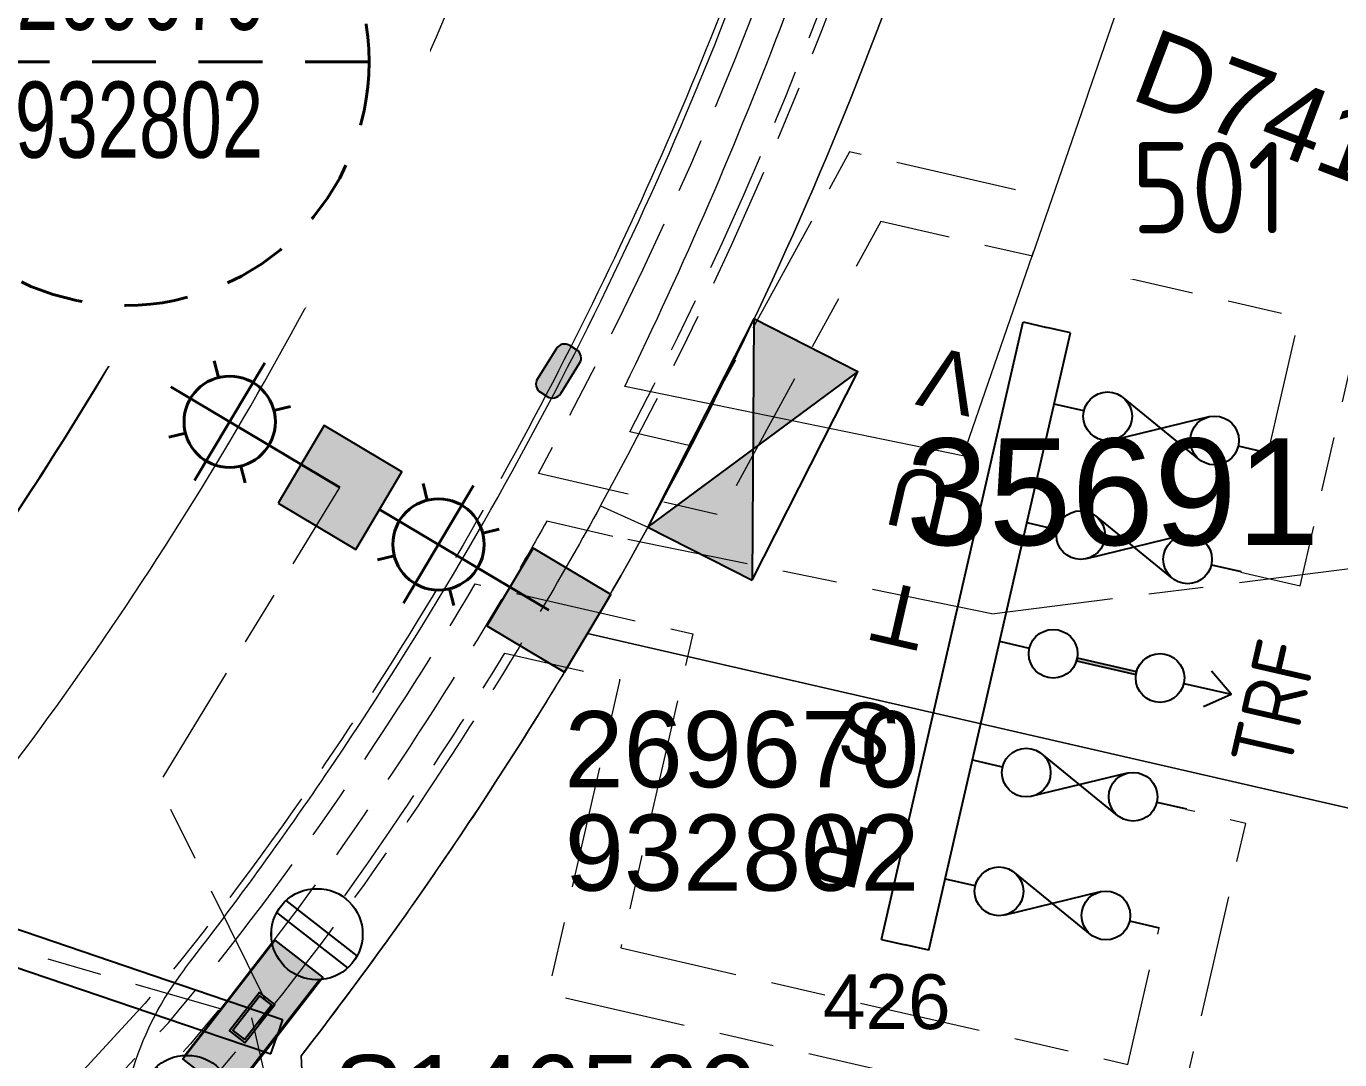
# Model space of a CAD drawing. Header units: metres. Extents: x 286940 to 288014, y 6148948 to 6150082.
# Drawn here: x 287430.56 to 287473.71, y 6149595.61 to 6149629.54 of the extents above; entities that cross this region are included whole.
import ezdxf
from ezdxf.enums import TextEntityAlignment as Align

# ---------------------------------------------------------------- set-up
doc = ezdxf.new("R2010")
doc.units = ezdxf.units.M
for name, pattern in [('Cable Exist UG', [8.2, 4, -1.2, 1.8, -1.2]), ('Dash', [5, 3, -2]), ('IE Trench LV', [6.5, 5, -1.5])]:
    doc.linetypes.add(name, pattern=pattern)
doc.layers.get('0').update_dxf_attribs({"color": 6})
for name, color, linetype, lineweight in [('_User Kerbs', 2, 'Continuous', 5), ('_User Stage 5 Trench', 255, 'Continuous', 5), ('Cadastre Roads_SP_NEW', 251, 'Continuous', 5)]:
    doc.layers.add(name, color=color, linetype=linetype, lineweight=lineweight)
for name, color, linetype in [('_User Miscellaneous10', 7, 'Continuous'), ('_User Miscellaneous12', 7, 'Continuous'), ('_User Stage 5 HV', 7, 'Continuous'), ('_User Stage 5 Lots', 7, 'Continuous'), ('_User Stage 5 LV', 7, 'Continuous'), ('_User Stage 6 HV', 7, 'Continuous'), ('Equip_HV_NEW', 2, 'Continuous'), ('Equip_LV_EXT', 7, 'Continuous'), ('Equip_SP_HV_NEW', 2, 'Continuous'), ('Equip_SP_SL_EXT', 7, 'Continuous'), ('Notes_HV_MISC', 7, 'Continuous'), ('Notes_LV_MISC', 7, 'Continuous'), ('Notes_SL_MISC', 7, 'Continuous'), ('Panels_LV_SL_NEW', 2, 'Continuous'), ('Sub_LV_EXT', 7, 'Continuous'), ('Sub_SP_EXT', 7, 'Continuous'), ('SupportsUG_SP_LV_SL_EXT', 7, 'Continuous'), ('UG_Details_SP_MISC', 7, 'Continuous')]:
    doc.layers.add(name, color=color, linetype=linetype)
doc.styles.add('ARIAL', font='arial.ttf', dxfattribs={"height": 2})
doc.styles.add('COLUMN_LABEL', font='arial.ttf')
doc.styles.add('iecARIAL', font='arial.ttf', dxfattribs={"height": 2})
doc.styles.add('IESYMBOL1', font='isocp.shx')
doc.styles.add('LotNum', font='isocp.shx', dxfattribs={"height": 1.8})
doc.styles.add('POLE_LABEL', font='arial.ttf')
doc.styles.get("Standard").update_dxf_attribs({"font": 'arial.ttf'})
doc.styles.add('SWG_LABEL', font='arial.ttf')
doc.styles.add('SWITCH_LABEL', font='arial.ttf', dxfattribs={"height": 2.5})
doc.linetypes.add('Cable New UG', pattern='A,7,-0.25,["x",Standard,S=2,R=0,X=0.2,Y=-0.8],-2.1', length=9.35)
doc.linetypes.add('IE Trench HV', pattern='A,7,-0.2,["/",Standard,S=3,R=0,X=0.6,Y=-1.4],-2.5', length=9.7)

# ---------------------------------------------------------------- blocks, each defined once
blk = doc.blocks.new('*U91')
for tag, height, flags, p in [('ASSET_NUM', 2.5, 8, (2, 4)), ('STREET_CODE', 0.2, 9, (1.5, 2)), ('OWNED_BY', 0.2, 9, (1.5, 1.8)), ('OPERATED_BY', 0.2, 9, (1.5, 1.6)), ('MAINTAINED_BY', 0.2, 9, (1.5, 1.4))]:
    blk.add_attdef(tag, text='', height=height, dxfattribs=dict(flags=flags)).set_placement(p, align=Align.MIDDLE_LEFT)
blk.add_wipeout([(-2.475, 0.99), (2.475, 0.99), (2.475, -0.99), (-2.475, -0.99)])
at = {"lineweight": -3}
blk.add_lwpolyline([(-2.475, 0.99), (2.475, 0.99), (2.475, -0.99), (-2.475, -0.99)], close=True, dxfattribs=at)
for tag, flags, p in [('STATE', 9, (1.5, 1.2)), ('SUPPORT_TYPE', 9, (1.5, 1)), ('USAGE', 9, (1.5, 0.8)), ('LEGEND', 9, (1.5, 0.6)), ('PARENT', 9, (1.5, 0.4)), ('SUBURB', 9, (1.5, 0.2)), ('STREETNAME', 9, (1.5, 0)), ('LOCATION', 9, (1.5, -0.2)), ('NOTES', 9, (1.5, -0.4)), ('Z', 1, (1.5, -0.6))]:
    blk.add_attdef(tag, text='', height=0.2, dxfattribs=dict(flags=flags)).set_placement(p, align=Align.MIDDLE_LEFT)
blk = doc.blocks.new('*U89')
for tag, p, flags in [('NO_PHASES', (0.881, -2.099), 9), ('CONSTRUCTED_VOLTAGE', (0.889, -2.374), 9), ('ACTUAL_STATUS', (0.903, -2.609), 9), ('OPERATED_BY', (0.865, -3.08), 9), ('MAINTAINED_BY', (0.889, -2.845), 9), ('ORIENTATION', (0.871, -3.617), 9), ('OWNED_BY', (0.879, -3.371), 9), ('USAGE', (0.883, -3.864), 9), ('NOTES', (0.883, -4.064), 1), ('STATE', (0.863, -4.313), 9), ('SWITCH_TYPE', (0.863, -4.557), 9), ('LEGEND', (0.874, -4.819), 9), ('Z', (0.874, -5.059), 9)]:
    blk.add_attdef(tag, p, '', height=0.2, dxfattribs=dict(flags=flags))
blk.add_wipeout([(-1.056, 1.057), (-1.18, 0.916), (-1.286, 0.761), (-1.371, 0.594), (-1.435, 0.417), (-1.476, 0.234), (-1.493, 0.047), (-1.487, -0.14), (-1.458, -0.326), (-1.406, -0.506), (-1.331, -0.678), (-1.236, -0.839), (-1.121, -0.988), (-0.988, -1.12), (-0.84, -1.235), (-0.679, -1.331), (-0.506, -1.406), (-0.326, -1.458), (-0.141, -1.487), (0.047, -1.493), (0.233, -1.476), (0.416, -1.435), (0.593, -1.371), (0.76, -1.286), (0.915, -1.181), (1.056, -1.057), (1.18, -0.916), (1.286, -0.761), (1.371, -0.594), (1.435, -0.417), (1.476, -0.234), (1.493, -0.047), (1.487, 0.14), (1.458, 0.326), (1.406, 0.506), (1.331, 0.678), (1.236, 0.839), (1.121, 0.988), (0.988, 1.12), (0.84, 1.235), (0.679, 1.331), (0.506, 1.406), (0.326, 1.458), (0.141, 1.487), (-0.047, 1.493), (-0.233, 1.476), (-0.416, 1.435), (-0.593, 1.371), (-0.76, 1.286), (-0.915, 1.181)])
for p, q in [((-0.25, -1.479), (-0.25, 1.479)), ((0.25, -1.479), (0.25, 1.479))]:
    blk.add_line(p, q)
blk.add_circle((0, 0), 1.5)
at = {"flags": 9}
blk.add_attdef('TYPE', text='', height=0.2, dxfattribs=at).set_placement((0.881, -1.447), align=Align.MIDDLE_LEFT)
blk.add_attdef('OPERATING_VOLTAGE', (0.891, -1.822), '', height=0.2, dxfattribs=at)
blk = doc.blocks.new('PANEL_NEW')
at = {"layer": 'Panels_LV_SL_NEW'}
h = blk.add_hatch(color=256, dxfattribs=at)
h.paths.add_polyline_path([(-0.8, -0.32), (0.8, -0.32), (0.8, 0.32), (-0.8, 0.32)])
h.paths.add_polyline_path([(-0.72, 0.24), (0.72, 0.24), (0.72, -0.24), (-0.72, -0.24)], flags=16)
for points in [[(-0.8, -0.32), (0.8, -0.32), (0.8, 0.32), (-0.8, 0.32)], [(-0.72, -0.24), (0.72, -0.24), (0.72, 0.24), (-0.72, 0.24)]]:
    blk.add_lwpolyline(points, close=True)
blk.add_attdef('PARENT', (1.516, -2.434), '', height=2.5, rotation=90)
for tag, flags, p in [('CONNECTOR_TYPE', 9, (1.5, 0)), ('CONSTRUCTED_VOLTAGE', 9, (1.5, -0.2)), ('NO_PHASES', 9, (1.5, -0.4)), ('OPERATING_VOLTAGE', 9, (1.5, -0.6)), ('ORIENTATION', 9, (1.5, -0.8)), ('OWNED_BY', 9, (1.5, -1)), ('OPERATED_BY', 9, (1.5, -1.2)), ('STATE', 9, (1.5, -1.6)), ('USAGE', 9, (1.5, -1.8)), ('MAINTAINED_BY', 9, (1.5, -1.4)), ('Z', 1, (1.5, -2.2)), ('NOTES', 9, (1.5, -2))]:
    blk.add_attdef(tag, text='', height=0.2, dxfattribs=dict(flags=flags)).set_placement(p, align=Align.MIDDLE_LEFT)
blk = doc.blocks.new('*U39')
blk.add_blockref('*U91', (0, 2.01))
for tag, flags, p in [('STREET_CODE', 9, (1.5, 0)), ('OWNED_BY', 9, (1.5, -0.2)), ('OPERATED_BY', 9, (1.5, -0.4)), ('STATE', 9, (1.5, -0.8)), ('MAINTAINED_BY', 9, (1.5, -0.6)), ('SUPPORT_TYPE', 9, (1.5, -1)), ('USAGE', 9, (1.5, -1.2)), ('SUBURB', 9, (1.5, -1.8)), ('LEGEND', 9, (1.5, -1.4)), ('PARENT', 9, (1.5, -1.6)), ('STREETNAME', 9, (1.5, -2)), ('LOCATION', 9, (1.5, -2.2)), ('Z', 1, (1.5, -2.6)), ('NOTES', 9, (1.5, -2.4))]:
    blk.add_attdef(tag, text='', height=0.2, dxfattribs=dict(flags=flags)).set_placement(p, align=Align.MIDDLE_LEFT)
for name, p in [('*U89', (-3.471, 2.024)), ('*U89', (3.471, 2.01)), ('PANEL_NEW', (0, 2.01))]:
    blk.add_blockref(name, p)
at = {"flags": 8}
blk.add_attdef('ASSET_NUM', text='', height=2.5, dxfattribs=at).set_placement((2, 4.781), align=Align.MIDDLE_LEFT)
blk = doc.blocks.new('*U14')
blk.add_hatch(color=256).paths.add_polyline_path([(-2.475, 3), (-2.475, 1.02), (2.475, 1.02), (2.475, 3)])
blk.add_lwpolyline([(-2.475, 1.02), (2.475, 1.02), (2.475, 3), (-2.475, 3)], close=True)
at = {"style": 'iecARIAL', "flags": 8}
blk.add_attdef('ASSET_NUM', (1.5, 3.5), '', height=2.5, dxfattribs=at)
for tag, p, flags in [('OWNED_BY', (0, -0.2), 9), ('STATE', (0, -0.4), 9), ('SUPPORT_TYPE', (0, -0.6), 9), ('USAGE', (0, -0.8), 9), ('LEGEND', (0, -1), 9), ('LOCATION', (0, -1.2), 9), ('NOTES', (0, -1.4), 9), ('STREETNAME', (0, -1.8), 9), ('PARENT', (0, -1.6), 9), ('SUBURB', (0, -2), 1)]:
    blk.add_attdef(tag, p, '', height=0.2, dxfattribs=dict(flags=flags))
blk = doc.blocks.new('SUB_PADMOUNT_EXT')
for points in [[(0, 0), (-3.84, 1.92), (-3.84, -1.92)], [(0, 0), (3.84, 1.92), (3.84, -1.92)]]:
    blk.add_hatch(color=256).paths.add_polyline_path(points)
for p, q in [((3.84, 1.92), (-3.84, -1.92)), ((-3.84, 1.92), (3.84, -1.92))]:
    blk.add_line(p, q)
blk.add_lwpolyline([(-3.84, -1.92), (3.84, -1.92), (3.84, 1.92), (-3.84, 1.92)], close=True)
for tag, height, flags, p in [('ASSET_NUM', 3.5, 8, (2, 2)), ('STREET_CODE', 0.2, 9, (1.5, 0)), ('CONSTRUCTED_VOLTAGE', 0.2, 9, (1.5, -0.2)), ('NO_PHASES', 0.2, 9, (1.5, -0.4)), ('OPERATING_VOLTAGE', 0.2, 9, (1.5, -0.6)), ('ORIENTATION', 0.2, 9, (1.5, -0.8)), ('OWNED_BY', 0.2, 9, (1.5, -1)), ('OPERATED_BY', 0.2, 9, (1.5, -1.2)), ('SECONDARY_VOLTAGE', 0.2, 9, (1.5, -1.6)), ('STATE', 0.2, 9, (1.5, -1.8)), ('MAINTAINED_BY', 0.2, 9, (1.5, -1.4)), ('SUBSTATION_TYPE', 0.2, 9, (1.5, -2.2)), ('PARENT', 0.2, 9, (1.5, -2)), ('USAGE', 0.2, 9, (1.5, -2.4)), ('LEGEND', 0.2, 9, (1.5, -2.6)), ('STREETNAME', 0.2, 9, (1.5, -3)), ('LOCATION', 0.2, 9, (1.5, -2.8)), ('SUBURB', 0.2, 9, (1.5, -3.2)), ('NOTES', 0.2, 9, (1.5, -3.4)), ('Z', 0.2, 1, (1.5, -3.6))]:
    blk.add_attdef(tag, text='', height=height, dxfattribs=dict(flags=flags)).set_placement(p, align=Align.MIDDLE_LEFT)
blk = doc.blocks.new('COLUMN_EXT')
blk.add_hatch(color=256).paths.add_polyline_path([(-1.485, 1.485), (-1.485, -1.485), (1.485, -1.485), (1.485, 1.485)])
blk.add_lwpolyline([(-1.485, -1.485), (1.485, -1.485), (1.485, 1.485), (-1.485, 1.485)], close=True)
for tag, height, style, flags, p in [('ASSET_NUM', 2.5, 'COLUMN_LABEL', 8, (2, 2)), ('STRUCTURE_PLANT_NUMBER', 0.2, 'POLE_LABEL', 9, (1.813, 0.031)), ('STREET_CODE', 0.2, 'COLUMN_LABEL', 9, (1.813, -0.2))]:
    blk.add_attdef(tag, text='', height=height, dxfattribs=dict(style=style, flags=flags)).set_placement(p, align=Align.MIDDLE_LEFT)
at = {"flags": 9}
for tag, p in [('COLUMN_TYPE', (1.813, -0.4)), ('OWNED_BY', (1.813, -0.6)), ('STATE', (1.813, -0.8)), ('USAGE', (1.813, -1)), ('LEGEND', (1.813, -1.2)), ('STREETNAME', (1.813, -1.6)), ('SUBURB', (1.813, -1.8)), ('LOCATION', (1.813, -1.4)), ('NOTES', (1.813, -2))]:
    blk.add_attdef(tag, text='', height=0.2, dxfattribs=at).set_placement(p, align=Align.MIDDLE_LEFT)
at = {"flags": 1}
blk.add_attdef('Z', (1.813, -2.351), '', height=0.2, dxfattribs=at)
blk = doc.blocks.new('SL_LANTERN_EXT')
at = {"lineweight": 40}
for p, q in [((0, 1.968), (0, 6.468)), ((-1.459, 5.676), (-1.061, 5.278)), ((1.458, 5.676), (1.06, 5.278)), ((-2.25, 4.218), (2.25, 4.218)), ((-1.459, 2.759), (-1.061, 3.157)), ((1.458, 2.759), (1.06, 3.157)), ((0, 0), (0, 2.721))]:
    blk.add_line(p, q, dxfattribs=at)
blk.add_circle((0, 4.218), 1.5, dxfattribs=at)
at = {"style": 'iecARIAL', "flags": 8}
blk.add_attdef('ASSET_NUM', (1.5, 1.5), '', height=2.5, dxfattribs=at)
for tag, p, height, flags in [('CONSTRUCTED_VOLTAGE', (0.981, -0.653), 0.2, 9), ('CONTROL_TYPE', (0.981, -0.853), 0.2, 9), ('LANTERN_PURPOSE', (0.981, -1.053), 0.2, 9), ('LNUMBER', (2.181, -3.253), 2.5, 8), ('LANTERN_TYPE', (0.981, -1.253), 0.2, 9), ('NO_PHASES', (0.981, -1.453), 0.2, 9), ('OPERATING_VOLTAGE', (0.981, -1.653), 0.2, 9), ('ORIENTATION', (0.981, -1.853), 0.2, 9), ('OWNED_BY', (0.981, -2.053), 0.2, 9), ('STATE', (0.981, -2.253), 0.2, 9), ('CEXIST', (0.981, -2.653), 0.2, 9), ('USAGE', (0.981, -2.453), 0.2, 9), ('CNEW', (0.981, -2.853), 0.2, 9), ('CNUMBER', (0.981, -3.053), 0.2, 9), ('CREMOVE', (0.981, -3.253), 0.2, 9), ('CREPLACE', (0.981, -3.453), 0.2, 9), ('LKINGHEIGHT', (0.981, -3.653), 0.2, 9), ('LBRACKET', (0.981, -3.853), 0.2, 9), ('LBRACKETVOCAB', (0.981, -4.053), 0.2, 9), ('LCATEGORY', (0.981, -4.253), 0.2, 9), ('LCHARGE1', (0.981, -4.453), 0.2, 9), ('LCHARGE1PERCENT', (0.981, -4.653), 0.2, 9), ('LCHARGE2', (0.981, -4.853), 0.2, 9), ('LCHARGE2PERCENT', (0.981, -5.053), 0.2, 9), ('LCHARGE3', (0.981, -5.253), 0.2, 9), ('LCHARGE3PERCENT', (0.981, -5.453), 0.2, 9), ('LEXIST', (0.981, -5.653), 0.2, 9), ('LLAMP', (0.981, -5.853), 0.2, 9), ('LLAMPVOCAB', (0.981, -6.053), 0.2, 9), ('LMAST', (0.981, -6.253), 0.2, 9), ('LMASTVOCAB', (0.981, -6.453), 0.2, 9), ('LNEW', (0.981, -6.653), 0.2, 9), ('LANTNUMBER', (0.981, -6.853), 0.2, 9), ('LOUTREACH', (0.981, -7.253), 0.2, 9), ('LOUTREACHVOCAB', (0.981, -7.453), 0.2, 9), ('LRATECODE', (0.981, -7.653), 0.2, 9), ('LREMOVE', (0.981, -7.853), 0.2, 9), ('LREPLACE', (0.981, -8.053), 0.2, 9), ('LTYPE', (0.981, -8.253), 0.2, 9), ('LTYPEVOCAB', (0.981, -8.453), 0.2, 9), ('LEGEND', (0.981, -8.653), 0.2, 9), ('STREETNAME', (0.981, -9.253), 0.2, 9), ('LOCATION', (0.981, -8.853), 0.2, 9), ('NOTES', (0.981, -9.053), 0.2, 9), ('SUBURB', (0.981, -9.453), 0.2, 1)]:
    blk.add_attdef(tag, p, '', height=height, dxfattribs=dict(flags=flags))
blk = doc.blocks.new('LV_UG_DFUSE_CLOSED_EXT')
for points in [[(5.04, 0.726), (2.156, -0.717)], [(5.049, -0.707), (2.156, 0.717)], [(1, 0), (0, 0)], [(6.2, 0.013), (7.2, 0.013)]]:
    blk.add_lwpolyline(points)
for centre in [(1.8, 0), (5.4, 0.011)]:
    blk.add_circle(centre, 0.8)
at = {"flags": 9}
for tag, p in [('ACTUAL_STATUS', (0, 0)), ('CONSTRUCTED_VOLTAGE', (0, -0.2)), ('NO_PHASES', (0, -0.4)), ('OPERATING_VOLTAGE', (0, -0.6)), ('ORIENTATION', (0, -0.8)), ('STATE', (0, -1)), ('SWITCH_TYPE', (0, -1.2)), ('USAGE', (0, -1.4)), ('NOTES', (0, -1.6))]:
    blk.add_attdef(tag, text='', height=0.2, dxfattribs=at).set_placement(p, align=Align.MIDDLE_LEFT)
at = {"flags": 1}
blk.add_attdef('Z', (0, 0), '', height=0.2, dxfattribs=at)
blk = doc.blocks.new('TX_LINK_EXT')
h = blk.add_hatch(color=256)
edge = h.paths.add_edge_path()
edge.add_line((2.598, 0.05), (4.601, 0.05))
edge.add_arc((5.4, 0.011), 0.8, 177.2353, 184.4027)
edge.add_line((4.602, -0.05), (2.598, -0.05))
edge.add_arc((1.8, 0), 0.8, 356.4167, 363.5833)
for points in [[(1, 0), (0, 0)], [(2.598, 0.05), (4.601, 0.05)], [(6.2, 0.013), (7.2, 0.013)], [(2.598, -0.05), (4.602, -0.05)]]:
    blk.add_lwpolyline(points)
for centre in [(1.8, 0), (5.4, 0.011)]:
    blk.add_circle(centre, 0.8)
for centre, start, end in [((1.8, 0), 356.4167, 3.5833), ((5.4, 0.011), 177.2353, 184.4027)]:
    blk.add_arc(centre, 0.8, start, end)
at = {"layer": 'Sub_LV_EXT'}
blk.add_line((7.2, 0.013), (7.798, 0.013), dxfattribs=at)
blk.add_lwpolyline([(6.998, -0.587), (7.798, 0.013), (6.998, 0.613)], dxfattribs=at)
at = {"flags": 1}
blk.add_attdef('Z', (0, 0), '', height=0.2, dxfattribs=at)
at = {"layer": 'Sub_LV_EXT', "color": 7, "style": 'IESYMBOL1'}
blk.add_text('TRF', height=2, rotation=90, dxfattribs=at).set_placement((9.238, 0.013), align=Align.MIDDLE_CENTER)
at = {"layer": 'Sub_LV_EXT', "flags": 1}
for tag, p in [('USAGE', (2.14, -1.142)), ('ORIENTATION', (2.14, -1.527)), ('NOTES', (2.14, -3.066))]:
    blk.add_attdef(tag, p, '', height=0.2, dxfattribs=at)
blk = doc.blocks.new('*U45')
at = {"layer": 'Sub_LV_EXT'}
for p, q in [((-1.6, 0), (-1.6, 20.8)), ((-1.6, 20.8), (-0.8, 20.8)), ((0, 20.8), (-0.8, 20.8)), ((0, 0), (0, 20.8)), ((-1.6, 0), (-0.8, 0)), ((0, 0), (-0.8, 0))]:
    blk.add_line(p, q, dxfattribs=at)
blk = doc.blocks.new('SLANTERN_NUM_EXT')
blk.add_wipeout([(-0.314, 10), (-0.942, 9.961), (-1.565, 9.882), (-2.183, 9.764), (-2.791, 9.608), (-3.389, 9.413), (-3.973, 9.182), (-4.542, 8.914), (-5.093, 8.612), (-5.624, 8.275), (-6.132, 7.905), (-6.616, 7.505), (-7.075, 7.075), (-7.505, 6.616), (-7.905, 6.132), (-8.275, 5.624), (-8.612, 5.093), (-8.914, 4.542), (-9.182, 3.973), (-9.413, 3.389), (-9.608, 2.791), (-9.764, 2.183), (-9.882, 1.565), (-9.961, 0.942), (-10, 0.314), (-10, -0.314), (-9.961, -0.942), (-9.882, -1.565), (-9.764, -2.183), (-9.608, -2.791), (-9.413, -3.389), (-9.182, -3.973), (-8.914, -4.542), (-8.612, -5.093), (-8.275, -5.624), (-7.905, -6.132), (-7.505, -6.616), (-7.075, -7.075), (-6.616, -7.505), (-6.132, -7.905), (-5.624, -8.275), (-5.093, -8.612), (-4.542, -8.914), (-3.973, -9.182), (-3.389, -9.413), (-2.791, -9.608), (-2.183, -9.764), (-1.565, -9.882), (-0.942, -9.961), (-0.314, -10), (0.314, -10), (0.942, -9.961), (1.565, -9.882), (2.183, -9.764), (2.791, -9.608), (3.389, -9.413), (3.973, -9.182), (4.542, -8.914), (5.093, -8.612), (5.624, -8.275), (6.132, -7.905), (6.616, -7.505), (7.075, -7.075), (7.505, -6.616), (7.905, -6.132), (8.275, -5.624), (8.612, -5.093), (8.914, -4.542), (9.182, -3.973), (9.413, -3.389), (9.608, -2.791), (9.764, -2.183), (9.882, -1.565), (9.961, -0.942), (10, -0.314), (10, 0.314), (9.961, 0.942), (9.882, 1.565), (9.764, 2.183), (9.608, 2.791), (9.413, 3.389), (9.182, 3.973), (8.914, 4.542), (8.612, 5.093), (8.275, 5.624), (7.905, 6.132), (7.505, 6.616), (7.075, 7.075), (6.616, 7.505), (6.132, 7.905), (5.624, 8.275), (5.093, 8.612), (4.542, 8.914), (3.973, 9.182), (3.389, 9.413), (2.791, 9.608), (2.183, 9.764), (1.565, 9.882), (0.942, 9.961), (0.314, 10)])
at = {"linetype": 'Dash', "lineweight": 40, "ltscale": 0.7}
blk.add_line((8, 0), (-8, 0), dxfattribs=at)
blk.add_circle((0, 0), 8, dxfattribs=at)
at = {"lineweight": 40, "width": 0.7}
for tag, p in [('SNUMBER', (0.505, 1.051)), ('CNUMBER', (0.444, -3.148))]:
    blk.add_attdef(tag, text='', height=2.5, dxfattribs=at).set_placement(p, align=Align.CENTER)
at = {"lineweight": 40, "flags": 1}
blk.add_attdef('Z', (0, 0), '', height=0.2, dxfattribs=at)
blk = doc.blocks.new('HV_STJ_NEW')
blk.add_hatch(color=256).paths.add_polyline_path([(-0.878, 0, 0.543383), (-0.586, -0.451), (0.586, -0.451, 0.543383), (0.878, 0, 0.543383), (0.586, 0.451), (-0.586, 0.451, 0.543383)])
blk.add_lwpolyline([(-0.906, 0.131), (-0.906, -0.131, 0.414214), (-0.586, -0.451), (0.586, -0.451, 0.414214), (0.906, -0.131), (0.906, 0.131, 0.414214), (0.586, 0.451), (-0.586, 0.451, 0.414214)], format="xyb", close=True)
for tag, flags, p in [('ORIENTATION', 9, (1.5, 0)), ('USAGE', 9, (1.5, -0.2)), ('LEGEND', 9, (1.5, -0.4)), ('OWNED_BY', 9, (1.5, -0.8)), ('NOTES', 9, (1.5, -0.6)), ('OPERATED_BY', 9, (1.5, -1)), ('MAINTAINED_BY', 9, (1.5, -1.2)), ('TYPE', 9, (1.5, -1.4)), ('OPERATING_VOLTAGE', 9, (1.5, -1.6)), ('CONSTRUCTED_VOLTAGE', 9, (1.5, -1.8)), ('Z', 1, (1.5, -2.2)), ('NUMBER_OF_PHASES', 9, (1.5, -2))]:
    blk.add_attdef(tag, text='', height=0.2, dxfattribs=dict(flags=flags)).set_placement(p, align=Align.MIDDLE_LEFT)
blk = doc.blocks.new('SWG_SIE_ES_NEW')
for p, q in [((-5.793, 0.779), (-1.793, 1.926)), ((0.012, -1.212), (2.412, -1.207)), ((0.313, -1.811), (2.113, -1.807)), ((0.614, -2.41), (1.814, -2.408)), ((0.915, -3.01), (1.515, -3.008))]:
    blk.add_line(p, q)
for points in [[(-5.789, -0.821, -1), (-5.793, 0.779, -1)], [(-1.789, -0.813, -1), (-1.793, 0.787, -1)]]:
    blk.add_lwpolyline(points, format="xyb", close=True)
for points in [[(-6.591, -0.023), (-7.891, -0.023)], [(-0.991, -0.012), (1.212, -0.012), (1.212, -1.209)]]:
    blk.add_lwpolyline(points)
at = {"flags": 1}
blk.add_attdef('Z', (0, 0), '', height=0.2, dxfattribs=at)
at = {"style": 'SWITCH_LABEL', "flags": 9}
blk.add_attdef('STREET_CODE', text='', height=0.2, dxfattribs=at).set_placement((0, -0.2), align=Align.MIDDLE_LEFT)
at = {"flags": 9}
for tag, p in [('ORIENTATION', (0, -0.4)), ('USAGE', (0, -0.8)), ('PARENT', (0, -0.6)), ('SUBURB', (0, -1)), ('STREETNAME', (0, -1.2)), ('OWNED_BY', (0.004, -1.783)), ('LOCATION', (0, -1.4)), ('NOTES', (0, -1.6)), ('OPERATED_BY', (-0.003, -2.005)), ('MAINTAINED_BY', (-0.004, -2.212))]:
    blk.add_attdef(tag, text='', height=0.2, dxfattribs=at).set_placement(p, align=Align.MIDDLE_LEFT)
at = {"style": 'ARIAL', "flags": 8}
blk.add_attdef('ASSET_NUM', text='', height=2, dxfattribs=at).set_placement((14.296, -5.086), align=Align.MIDDLE_RIGHT)

msp = doc.modelspace()

# ---------------------------------------------------------------- linework, layer by layer
at = {"layer": '_User Miscellaneous12', "lineweight": 0}
msp.add_lwpolyline([(287403.02229, 6149637.81683), (287434.2123, 6149619.98924, -0.04734488), (287421.91244, 6149602.5358), (287393.51472, 6149622.9417)], format="xyb", close=True, dxfattribs=at)
at = {"layer": '_User Stage 5 Lots', "lineweight": 0}
msp.add_lwpolyline([(287407.84498, 6149658.62746), (287442.11209, 6149650.68633), (287445.01, 6149645.91036, -0.06236586), (287434.2123, 6149619.98924), (287403.02249, 6149637.81713)], format="xyb", close=True, dxfattribs=at)
at = {"layer": '_User Stage 5 Trench', "linetype": 'Cable Exist UG'}
msp.add_lwpolyline([(287460.87695, 6149642.13701, -0.05930438), (287449.42777, 6149613.79901), (287450.97987, 6149613.09414)], format="xyb", dxfattribs=at)
at = {"layer": 'Notes_HV_MISC', "linetype": 'Cable Exist UG', "lineweight": 0, "flags": 128}
msp.add_lwpolyline([(287462.27652, 6149610.24945), (287449.83493, 6149612.78596)], dxfattribs=at)
at = {"layer": 'Notes_LV_MISC', "color": 7, "linetype": 'Cable Exist UG', "lineweight": 0, "flags": 128}
for points in [[(287471.34858, 6149615.4911), (287472.37868, 6149619.98009), (287458.63374, 6149623.13416), (287453.35, 6149613.49038), (287447.38582, 6149614.85894, 0.05941185), (287458.65754, 6149642.74051), (287463.17394, 6149662.22942)], [(287470.45944, 6149611.61636), (287472.40878, 6149611.16906), (287474.77533, 6149621.48211), (287457.60663, 6149625.42184), (287452.32287, 6149615.77805), (287450.38736, 6149616.22218, 0.05376545), (287460.51823, 6149641.96211), (287464.65946, 6149659.83215), (287480.52023, 6149656.15655), (287492.26289, 6149653.43529), (287495.24127, 6149654.78781), (287497.65237, 6149654.22905)], [(287313.24426, 6149463.85386), (287313.8463, 6149468.00963), (287315.4497, 6149469.18033), (287327.09803, 6149481.2246), (287336.86037, 6149491.31939), (287336.7683, 6149495.11985), (287340.81024, 6149499.27362), (287344.45371, 6149499.17103), (287352.48608, 6149507.47646), (287365.18009, 6149520.60238), (287367.96081, 6149523.47771), (287377.28663, 6149533.12084), (287377.28663, 6149535.99779), (287380.70236, 6149539.52973), (287383.54714, 6149539.59436), (287392.8483, 6149549.21199), (287405.2919, 6149562.07897), (287433.16128, 6149591.70531), (287433.10352, 6149594.56286), (287435.22847, 6149596.82176, 0.02824453), (287441.20304, 6149604.76304, 0.01508548), (287445.31194, 6149611.23113), (287452.45539, 6149609.59185), (287450.08881, 6149599.27867), (287466.75091, 6149595.45519), (287467.78101, 6149599.94419), (287467.781, 6149599.94419)], [(287380.36862, 6149536.37961), (287382.08919, 6149538.15872), (287382.20837, 6149541.12106), (287404.43414, 6149564.08608), (287431.82708, 6149593.20595), (287434.67575, 6149593.31525), (287436.72159, 6149595.49007, 0.02837262), (287442.86234, 6149603.64645, 0.01223769), (287446.27831, 6149608.95738), (287450.05875, 6149608.08985), (287447.69216, 6149597.77665), (287468.25293, 6149593.05854), (287470.61948, 6149603.37159), (287468.67015, 6149603.81892)]]:
    msp.add_lwpolyline(points, format="xyb", dxfattribs=at)
msp.add_lwpolyline([(287438.00471, 6149596.97381), (287438.00471, 6149596.97381), (287423.39207, 6149601.17537), (287423.39207, 6149601.17537)], dxfattribs=at)

# ---------------------------------------------------------------- block references
at = {"layer": 'Equip_SP_HV_NEW', "linetype": 'Cable New UG', "lineweight": 0, "rotation": 57.88284768242404}
msp.add_blockref('HV_STJ_NEW', (287448.04588, 6149618.2217), dxfattribs=at)
at = {"layer": 'Equip_SP_SL_EXT', "linetype": 'IE Trench LV'}
ref = msp.add_blockref('SL_LANTERN_EXT', (287447.7241, 6149610.36931), dxfattribs=dict(at, rotation=59.20613931775058))
ref.add_attrib('ASSET_NUM', '269670', (287448.23964, 6149604.55566), dxfattribs={"layer": '0', "height": 2.5, "style": 'iecARIAL'})
at = {"layer": 'Notes_LV_MISC', "linetype": 'Cable New UG', "rotation": 347.0761404353549}
for name, p in [('*U45', (287460.21456, 6149599.20463)), ('LV_UG_DFUSE_CLOSED_EXT', (287464.32983, 6149617.1385)), ('LV_UG_DFUSE_CLOSED_EXT', (287463.44444, 6149613.23774)), ('TX_LINK_EXT', (287462.54058, 6149609.34118)), ('LV_UG_DFUSE_CLOSED_EXT', (287461.65519, 6149605.44039)), ('LV_UG_DFUSE_CLOSED_EXT', (287460.76056, 6149601.54172))]:
    msp.add_blockref(name, p, dxfattribs=at)
at = {"layer": 'Notes_SL_MISC', "linetype": 'IE Trench LV'}
ref = msp.add_blockref('SL_LANTERN_EXT', (287440.86637, 6149614.39654), dxfattribs=dict(at, rotation=59.20613931775058))
ref.add_attrib('ASSET_NUM', 'L6', (287431.8925, 6149624.52973), dxfattribs={"layer": '0', "height": 2.5, "style": 'iecARIAL'})
at = {"layer": 'Notes_SL_MISC'}
ref = msp.add_blockref('COLUMN_EXT', (287440.86637, 6149614.39654), dxfattribs=dict(at, rotation=329.206139318685))
ref.add_attrib('ASSET_NUM', 'C6', dxfattribs={"layer": '0', "height": 2.5, "style": 'COLUMN_LABEL'}).set_placement((287432.19521, 6149622.02354), align=Align.MIDDLE_LEFT)
at = {"layer": 'Sub_SP_EXT', "linetype": 'IE Trench HV'}
ref = msp.add_blockref('SUB_PADMOUNT_EXT', (287454.43143, 6149615.64727), dxfattribs=dict(at, rotation=63.05430826699151))
ref.add_attrib('ASSET_NUM', '35691', dxfattribs={"layer": '0', "height": 3.5}).set_placement((287459.45171, 6149614.25817), align=Align.MIDDLE_LEFT)
at = {"layer": 'SupportsUG_SP_LV_SL_EXT'}
ref = msp.add_blockref('COLUMN_EXT', (287447.7241, 6149610.36931), dxfattribs=dict(at, rotation=329.206139318685))
ref.add_attrib('ASSET_NUM', '932802', dxfattribs={"layer": '0', "height": 2.5, "style": 'COLUMN_LABEL'}).set_placement((287448.2506, 6149602.41128), align=Align.MIDDLE_LEFT)

# ---------------------------------------------------------------- texts
at = {"layer": '_User Miscellaneous12'}
msp.add_text('426', height=1.8, dxfattribs=at).set_placement((287458.82694, 6149598.41513), align=Align.TOP_CENTER)
at = {"layer": 'Notes_LV_MISC', "char_height": 2, "width": 1.1318539, "attachment_point": 1, "rotation": 167.07614, "style": 'iecARIAL'}
for s, insert in [('V', (287461.54684, 6149616.71514)), ('U', (287460.65178, 6149612.78236)), ('T', (287459.86946, 6149609.02795)), ('S', (287458.89044, 6149605.13885)), ('R', (287457.99538, 6149601.20607))]:
    msp.add_mtext(s, dxfattribs=dict(at, insert=insert))

# ---------------------------------------------------------------- next in the draw order: block references
at = {"layer": '_User Stage 5 LV', "rotation": 52.18175652295007}
msp.add_blockref('*U39', (287439.56883, 6149595.75976), dxfattribs=at)

# ---------------------------------------------------------------- next in the draw order: texts
at = {"layer": '_User Stage 5 Lots', "lineweight": 0, "insert": (287469.43702, 6149625.74224), "char_height": 3, "width": 8.6113974, "attachment_point": 2, "style": 'LotNum', "bg_fill": 3, "box_fill_scale": 1.5, "bg_fill_color": 256, "bg_fill_true_color": 13158600, "bg_fill_transparency": 0}
msp.add_mtext('501', dxfattribs=at)

# ---------------------------------------------------------------- next in the draw order: linework, layer by layer
at = {"layer": '_User Kerbs', "color": 251, "linetype": 'Continuous', "elevation": 22.7919}
msp.add_lwpolyline([(287395.80788, 6149568.48433), (287404.22909, 6149577.19207), (287414.65681, 6149587.97458), (287418.50812, 6149591.95693), (287420.63212, 6149594.1532, 0.00161818), (287421.1601, 6149594.70269, 0.01150666), (287424.81013, 6149598.70668, 0.03074739), (287433.61871, 6149610.18146, 0.03074739), (287440.95351, 6149622.64993, 0.03074739), (287446.70379, 6149635.92381, 0.01583279), (287449.01787, 6149643.00963)], format="xyb", dxfattribs=at)
at = {"layer": '_User Kerbs', "color": 251, "linetype": 'Continuous'}
for points in [[(287435.76406, 6149598.58893, 0.01666974), (287440.69959, 6149605.40729, 0.03074739), (287448.56645, 6149618.7802, 0.03074739), (287454.73385, 6149633.01696, 0.01882484), (287457.63041, 6149642.06952)], [(287435.76406, 6149598.58893, 0.0894259), (287434.08278, 6149595.37145, 0.0894259), (287433.63102, 6149591.76939, 0.0894259), (287434.46568, 6149588.23636, 0.0894259), (287436.48163, 6149585.21729)]]:
    msp.add_lwpolyline(points, format="xyb", dxfattribs=at)
at = {"layer": '_User Miscellaneous10'}
for p, q in [((287422.85633, 6149602.41353), (287438.97981, 6149596.93488)), ((287422.47026, 6149601.27733), (287438.59374, 6149595.79869)), ((287438.97981, 6149596.93488), (287438.78677, 6149596.36679)), ((287438.59374, 6149595.79869), (287438.78677, 6149596.36679))]:
    msp.add_line(p, q, dxfattribs=at)
at = {"layer": '_User Miscellaneous12', "lineweight": 0}
msp.add_lwpolyline([(287448.99971, 6149609.60906), (287478.57891, 6149602.82087), (287484.02322, 6149601.57186), (287455.22677, 6149573.80922), (287439.86821, 6149589.73969), (287439.59253, 6149595.74136, 0.03201236), (287448.99971, 6149609.60903, 0.36838709)], format="xyb", dxfattribs=at)
at = {"layer": '_User Stage 5 HV', "linetype": 'Cable Exist UG', "lineweight": 0, "flags": 128}
for points in [[(287448.04588, 6149618.2217, -0.01377475), (287444.69086, 6149612.14556, -0.01602411), (287440.37338, 6149605.32132, -0.02828623), (287434.45766, 6149597.45892), (287418.28458, 6149579.86995), (287403.13404, 6149564.16311), (287390.6918, 6149551.29753), (287378.24805, 6149538.43039), (287365.80431, 6149525.56326), (287363.02358, 6149522.68792), (287350.32957, 6149509.562), (287337.63277, 6149496.43357), (287324.9415, 6149483.31012), (287312.54959, 6149470.49699), (287311.73389, 6149460.77026, 0.00000998), (287330.68671, 6149433.14651), (287333.27568, 6149429.3731, 0.03779774), (287365.65664, 6149389.41029), (287370.63275, 6149383.79011), (287370.63275, 6149383.79011)], [(287449.83493, 6149612.78596), (287447.66078, 6149613.2963, -0.00488007), (287446.4144, 6149611.13096, -0.01600917), (287442.03269, 6149604.20474, -0.02838307), (287435.95808, 6149596.13587), (287419.74064, 6149578.49865), (287404.57261, 6149562.77368), (287392.12947, 6149549.90717), (287379.68572, 6149537.04003), (287367.24198, 6149524.17289), (287364.46125, 6149521.29756), (287351.76724, 6149508.17164), (287339.07042, 6149495.04319), (287326.37919, 6149481.91978), (287314.48299, 6149469.61921), (287313.78649, 6149461.31372, 0.00000977), (287332.33584, 6149434.27804), (287334.92252, 6149430.50796, 0.03781824), (287367.13291, 6149390.75997), (287375.5767, 6149381.22329), (287382.98137, 6149389.95007)]]:
    msp.add_lwpolyline(points, format="xyb", dxfattribs=at)
at = {"layer": '_User Stage 5 Lots', "lineweight": 0}
msp.add_lwpolyline([(287462.52573, 6149641.72127), (287467.43849, 6149644.81715), (287487.16702, 6149640.24522), (287478.57891, 6149602.82087), (287448.99971, 6149609.60903, 0.06679611), (287462.52561, 6149641.7212, -0.76458135)], format="xyb", dxfattribs=at)
at = {"layer": 'Cadastre Roads_SP_NEW', "color": 2, "lineweight": 0}
for points in [[(287357.31916, 6149535.48994), (287374.88338, 6149553.65177), (287374.8894, 6149559.40826), (287385.99276, 6149570.94394), (287391.57536, 6149570.9116), (287406.77504, 6149586.62834), (287412.11446, 6149592.14685, 0.02023648), (287421.91244, 6149602.5358, 0.02723887), (287428.47553, 6149610.97135, 0.02008011), (287434.2123, 6149619.98924, 0.03473392), (287440.41944, 6149632.6131, 0.02757222), (287445.01, 6149645.91036), (287462.52573, 6149641.72127)], [(287462.52561, 6149641.7212, -0.06679657), (287448.99971, 6149609.60906, -0.01599974), (287444.51809, 6149602.52462, -0.01600549), (287439.59253, 6149595.74136), (287439.86821, 6149589.73969), (287426.19989, 6149575.0713), (287420.64154, 6149575.0743), (287406.72972, 6149560.68876), (287394.28597, 6149547.82162), (287381.84223, 6149534.95449)]]:
    msp.add_lwpolyline(points, format="xyb", dxfattribs=at)
at = {"layer": 'Notes_HV_MISC', "color": 2, "linetype": 'Cable New UG', "lineweight": 0, "flags": 128}
msp.add_lwpolyline([(287467.92681, 6149634.54849), (287461.33051, 6149615.43637), (287450.22002, 6149617.71136)], dxfattribs=at)
at = {"layer": 'Notes_HV_MISC', "linetype": 'Cable Exist UG', "lineweight": 0, "flags": 128}
msp.add_lwpolyline([(287462.27652, 6149610.24945), (287492.50989, 6149614.07569), (287494.2287, 6149616.84563), (287491.36603, 6149624.80331)], dxfattribs=at)
at = {"layer": 'Notes_LV_MISC', "color": 7, "linetype": 'Cable Exist UG', "lineweight": 0, "flags": 128}
for points in [[(287438.42249, 6149597.56094), (287434.90247, 6149604.64135), (287440.86637, 6149614.39654)], [(287437.96001, 6149596.98663), (287438.62923, 6149594.06645), (287435.54351, 6149590.35764), (287435.48359, 6149584.79443), (287433.43441, 6149582.83467)]]:
    msp.add_lwpolyline(points, dxfattribs=at)
at = {"layer": 'UG_Details_SP_MISC', "color": 7, "linetype": 'Cable Exist UG', "lineweight": 0, "flags": 128}
msp.add_lwpolyline([(287449.42777, 6149613.79901, -0.00740278), (287447.5347, 6149610.47147, -0.01599974), (287443.11123, 6149603.47896, -0.02836953), (287436.95064, 6149595.29633)], format="xyb", dxfattribs=at)

# ---------------------------------------------------------------- next in the draw order: block references
at = {"layer": 'Equip_HV_NEW'}
ref = msp.add_blockref('SWG_SIE_ES_NEW', (287476.29949, 6149632.4011), dxfattribs=dict(at, rotation=339.2812427041201))
ref.add_attrib('ASSET_NUM', 'D7411', dxfattribs={"layer": '0', "height": 2.5, "rotation": 339.281243, "style": 'SWG_LABEL'}).set_placement((287476.82013, 6149624.70972), align=Align.MIDDLE_RIGHT)
at = {"layer": 'Equip_LV_EXT'}
ref = msp.add_blockref('*U14', (287439.59253, 6149595.74136), dxfattribs=dict(at, rotation=52.182))
ref.add_attrib('ASSET_NUM', 'S146569', (287440.62229, 6149593.26502), dxfattribs={"layer": '0', "height": 2.5, "style": 'iecARIAL'})

# ---------------------------------------------------------------- next in the draw order: block references
at = {"layer": 'Notes_SL_MISC'}
msp.add_blockref('SLANTERN_NUM_EXT', (287433.82182, 6149628.37407), dxfattribs=at).add_auto_attribs({'SNUMBER': '269670', 'CNUMBER': '932802'})

# ---------------------------------------------------------------- next in the draw order: linework, layer by layer
at = {"layer": '_User Stage 6 HV', "linetype": 'Cable New UG', "lineweight": 0, "flags": 128}
for points in [[(287448.04588, 6149618.2217, 0.05278544), (287457.67621, 6149642.94241), (287461.52094, 6149659.53298), (287313.4656, 6149693.84363, 0.09983607), (287216.42298, 6149696.63036), (287206.99061, 6149702.73864), (287193.57798, 6149755.40352)], [(287450.22002, 6149617.71136), (287450.22002, 6149617.71136, 0.04564844), (287459.61597, 6149642.45374), (287463.92083, 6149661.02983), (287313.91712, 6149695.792, 0.09903762), (287216.85571, 6149698.73288), (287208.73537, 6149703.9915), (287196.05153, 6149753.79481)]]:
    msp.add_lwpolyline(points, format="xyb", dxfattribs=at)

doc.saveas('drawing.dxf')
